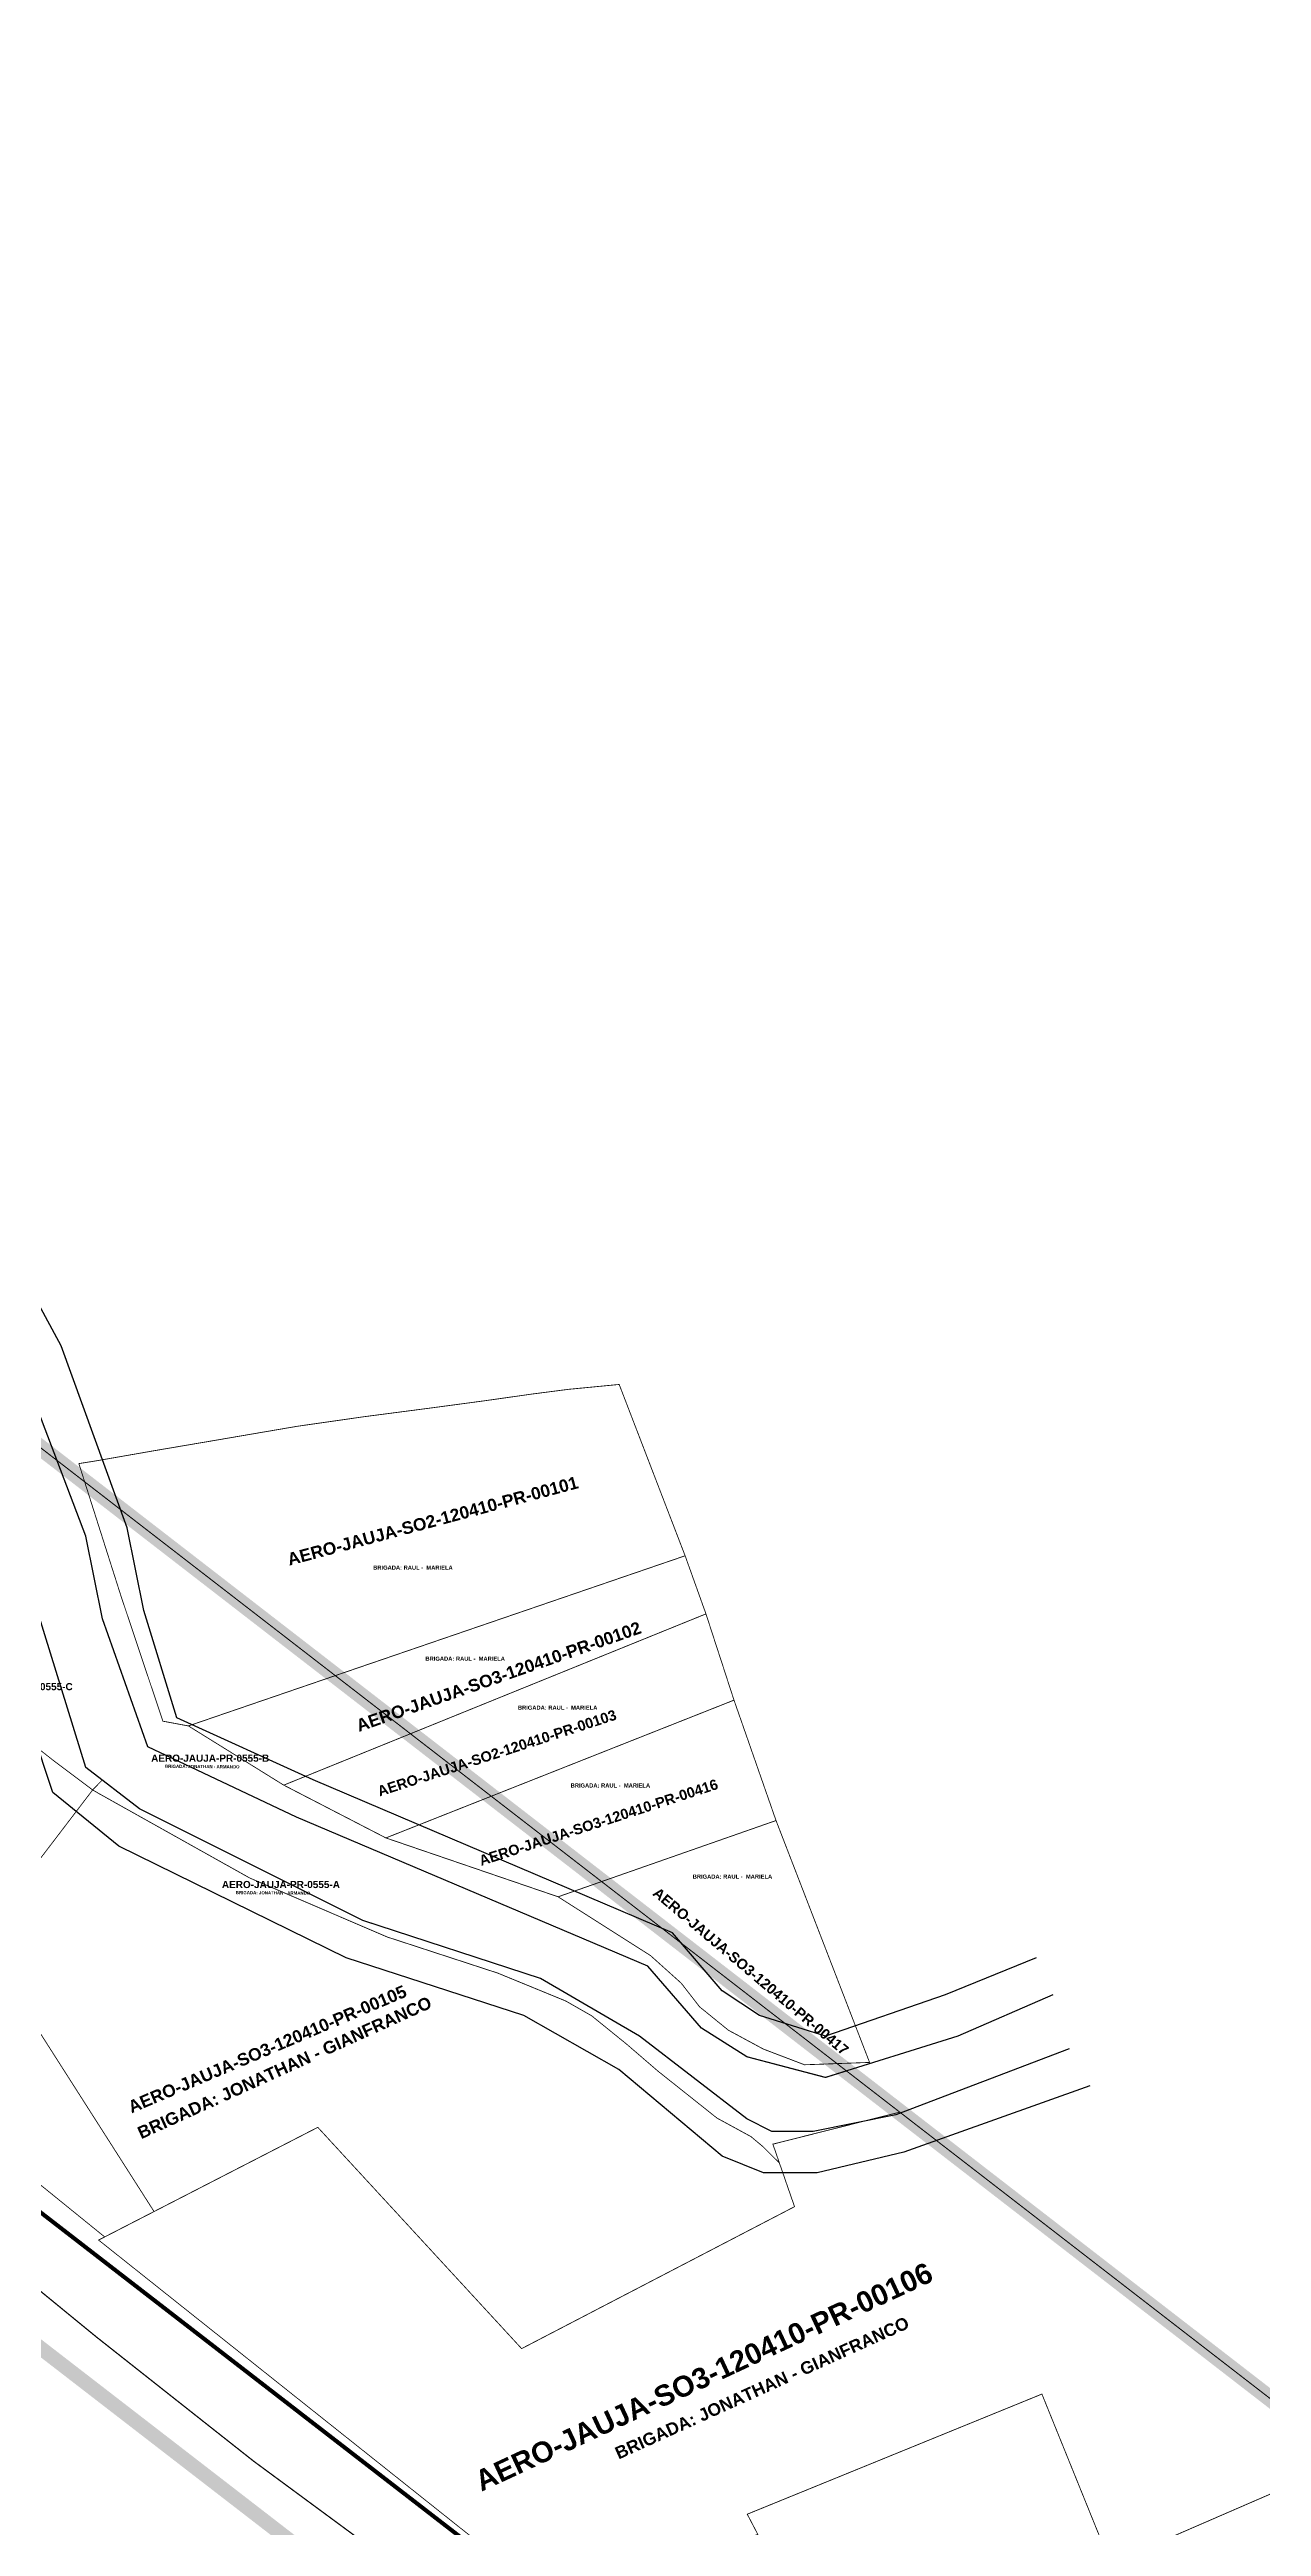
# Model space of a CAD drawing. Header units: metres. Extents: x 91 to 896469, y 125 to 17394210.
# Drawn here: x 448254 to 448548, y 8697484 to 8698084 of the extents above; entities that cross this region are included whole.
import ezdxf
from ezdxf.enums import TextEntityAlignment as Align

# ---------------------------------------------------------------- set-up
doc = ezdxf.new("R2010")
doc.units = ezdxf.units.M
doc.header["$MEASUREMENT"] = 0
doc.linetypes.add('DASHDOT2', pattern=[0.5, 0.25, -0.125, 0, -0.125])
for name, color, linetype, lineweight, true_color in [('AJ_BASE_SUNARP', 7, 'Continuous', 9, 0xc0fcce), ('Comunidad Campesina SUNARP', 7, 'Continuous', 9, 0xe39e00), ('PREDIO DEFINIDO ( EN PROCESO)', 7, 'Continuous', 30, 0xe0e000)]:
    doc.layers.add(name, color=color, linetype=linetype, lineweight=lineweight, true_color=true_color)
for name, color, linetype in [('BASE DE DATOS JAUJA', 7, 'Continuous'), ('CODIGO', 7, 'Continuous'), ('FAJA DERECHA', 6, 'Continuous'), ('FAJA IZQUIERDA', 6, 'Continuous'), ('ortofoto 2025', 7, 'Continuous'), ('RIBERA IZQUIERDA', 5, 'Continuous')]:
    doc.layers.add(name, color=color, linetype=linetype)
doc.layers.add('PMD 2024', color=1, linetype='Continuous', lineweight=5)
doc.layers.add('PREDIO ADQUIRIDO ( CON RM)', color=3, linetype='Continuous', lineweight=30)
doc.styles.add('SANSSERIFBOLD', font='sasb____.pfb')
doc.styles.add('VERTICES', font='sanssb__.ttf')

msp = doc.modelspace()

# ---------------------------------------------------------------- linework, layer by layer
at = {"color": 4, "linetype": 'DASHDOT2', "ltscale": 50}
msp.add_lwpolyline([(447674.36, 8698006.66), (447752.19, 8697946.7), (447753.62, 8697945.16), (447848.5, 8697871.97), (447848.68, 8697872.15), (447865.61, 8697859.06), (447865.32, 8697858.79), (447868.22, 8697856.5), (447906.89, 8697825.9), (447930.81, 8697806.29), (447956.01, 8697788.87), (447983.06, 8697767.58), (448020.43, 8697739.13), (448032.31, 8697730.23), (448136.88, 8697648.53), (448137.61, 8697648.84), (448355.23, 8697480.65)], dxfattribs=at)
at = {"layer": 'AJ_BASE_SUNARP', "color": 1, "ltscale": 15, "const_width": 3.5}
msp.add_lwpolyline([(447815.43, 8697794.15), (447835.61, 8697807.17), (447844.59, 8697812.97), (447866.46, 8697827.08), (448248.57, 8697530.27), (449605.93, 8696482.47), (449575.02, 8696440.75), (449572, 8696436.67), (448558.87, 8697219.65), (448363.27, 8697370.8)], close=True, dxfattribs=at)
at = {"layer": 'Comunidad Campesina SUNARP', "color": 242, "const_width": 0.3}
msp.add_lwpolyline([(448341.61, 8697472.22), (448303.61, 8697500.22), (448265.61, 8697530.22), (448232.61, 8697557.22), (448201.61, 8697581.22), (448175.61, 8697601.22), (448145.61, 8697626.22), (448114.61, 8697652.22), (448086.61, 8697670.22), (448050.61, 8697696.22), (448007.61, 8697729.22), (447982.61, 8697751.22), (447959.61, 8697768.21), (447930.61, 8697792.21), (447907.61, 8697813.21), (447881.62, 8697833.21), (447861.62, 8697848.21), (447833.62, 8697869.21), (447800.62, 8697893.21), (447772.62, 8697915.21), (447734.62, 8697946.21), (447696.62, 8697975.21)], dxfattribs=at)
at = {"layer": 'FAJA DERECHA'}
msp.add_lwpolyline([(448506, 8697591), (448461, 8697575), (448440, 8697570), (448427, 8697570), (448417, 8697574), (448392, 8697595), (448369, 8697608), (448326, 8697622), (448271, 8697649), (448255, 8697662), (448240, 8697707)], dxfattribs=at)
at = {"layer": 'FAJA IZQUIERDA'}
msp.add_lwpolyline([(448493, 8697622), (448471, 8697613), (448442, 8697603), (448426, 8697608), (448417, 8697614), (448405, 8697628), (448318, 8697665), (448285, 8697680), (448277, 8697706), (448273, 8697726), (448257, 8697770), (448244, 8697794)], dxfattribs=at)
at = {"layer": 'ortofoto 2025', "color": 30, "const_width": 1}
msp.add_lwpolyline([(447674.36, 8698006.66), (447752.19, 8697946.7), (447753.62, 8697945.16), (447848.5, 8697871.97), (447848.68, 8697872.15), (447865.61, 8697859.06), (447865.32, 8697858.79), (447868.22, 8697856.5), (447906.89, 8697825.9), (447930.81, 8697806.29), (447956.01, 8697788.87), (447983.06, 8697767.58), (448020.43, 8697739.13), (448032.31, 8697730.23), (448136.88, 8697648.53), (448137.61, 8697648.84), (448355.23, 8697480.65)], dxfattribs=at)
at = {"layer": 'PMD 2024', "color": 4, "linetype": 'Continuous', "lineweight": 35, "ltscale": 20, "const_width": 0.25}
msp.add_lwpolyline([(446623.18, 8698528.1), (446620.36, 8698536.51), (446610.4, 8698557.69), (446651.66, 8698611.07), (446576.59, 8698669.1), (446689.93, 8698815.74), (446740.57, 8698776.6), (446806.82, 8698862.32), (449771.2, 8696571.26), (449775.99, 8696557.79), (449674.35, 8696425.76), (449839.54, 8696298.09), (449196.34, 8696510.01), (448340.95, 8697171.27), (448216.44, 8697007.84), (447797.34, 8697331.75), (447784.54, 8697358.86), (447883.43, 8697486.8), (447076.22, 8698110.71), (446956.09, 8698218.6), (446730.51, 8698426.22), (446623.18, 8698528.1)], dxfattribs=at)
at = {"layer": 'PREDIO ADQUIRIDO ( CON RM)', "lineweight": 0, "const_width": 0.2}
for points in [[(448250, 8697710), (448245, 8697739), (448231.43, 8697761.29), (448228.84, 8697763.29), (448236.52, 8697748.14), (448233.22, 8697746.99), (448235.93, 8697744.47), (448238.51, 8697738.23), (448240.43, 8697725.98), (448247.83, 8697695.73), (448231.04, 8697688.58), (448244.1, 8697678.4), (448255.19, 8697669.67), (448264.64, 8697662.59), (448266.94, 8697664.97), (448263, 8697668)], [(448408.03, 8697719.23), (448392.07, 8697760.67), (448379.71, 8697759.48), (448370.92, 8697758.34), (448359.2, 8697756.68), (448346.36, 8697754.96), (448330.27, 8697752.86), (448314.08, 8697750.54), (448292.58, 8697746.86), (448279.68, 8697744.67), (448265.44, 8697742.18), (448261.3, 8697741.53), (448271.5, 8697709.48), (448281.64, 8697679.22), (448287.81, 8697678.07)], [(448310.89, 8697663.75), (448287.81, 8697678.07), (448281.64, 8697679.22), (448271.5, 8697709.48), (448262.7, 8697737.12), (448256.04, 8697742.27), (448263, 8697724), (448267, 8697704), (448278, 8697673), (448314, 8697656), (448399, 8697620), (448412, 8697605), (448423, 8697598), (448442, 8697593), (448447.11, 8697594.6), (448444.79, 8697596.39), (448436.93, 8697596.11), (448426.96, 8697599.91), (448418.49, 8697604.48), (448411.54, 8697610.12), (448407.1, 8697615.84), (448399.67, 8697622.51), (448377.29, 8697636.74), (448335.61, 8697650.98)], [(448341.55, 8697676.18), (448323.36, 8697690.24), (448287.81, 8697678.07), (448310.89, 8697663.75)], [(448237.27, 8697626.74), (448264.64, 8697662.59), (448255.19, 8697669.67), (448244.1, 8697678.4), (448231.04, 8697688.58), (448145.13, 8697652.04), (448203.03, 8697606.73), (448267.55, 8697554.47), (448279.5, 8697560.61)], [(448361.11, 8697661.07), (448341.55, 8697676.18), (448310.89, 8697663.75), (448335.61, 8697650.98)], [(448385.43, 8697607.94), (448379.16, 8697611.53), (448362.67, 8697618.29), (448335.9, 8697627.03), (448302.65, 8697641.29), (448266.16, 8697661.71), (448264.64, 8697662.59), (448260.67, 8697657.39), (448237.27, 8697626.74), (448279.5, 8697560.61), (448319.13, 8697580.98), (448368.46, 8697527.45), (448434.51, 8697561.79), (448431.66, 8697570), (448430.84, 8697572.37), (448426.84, 8697576.33), (448423.98, 8697578.73), (448415.74, 8697583.22), (448401.52, 8697594.52), (448393.92, 8697601.06)], [(448397, 8697603), (448373, 8697617), (448330, 8697631), (448276, 8697658), (448266.94, 8697664.97), (448264.64, 8697662.59), (448266.16, 8697661.71), (448302.65, 8697641.29), (448335.9, 8697627.03), (448362.67, 8697618.29), (448379.16, 8697611.53), (448385.43, 8697607.94), (448393.92, 8697601.06), (448401.52, 8697594.52), (448415.74, 8697583.22), (448423.98, 8697578.73), (448426.84, 8697576.33), (448430.84, 8697572.37), (448429.27, 8697576.91), (448451.12, 8697582.42), (448439, 8697580), (448429, 8697580), (448423, 8697583)], [(448361.11, 8697661.07), (448335.61, 8697650.98), (448377.29, 8697636.74), (448387.82, 8697640.42)], [(448387.82, 8697640.42), (448377.29, 8697636.74), (448399.67, 8697622.51), (448407.1, 8697615.84), (448411.54, 8697610.12), (448418.49, 8697604.48), (448426.96, 8697599.91), (448436.93, 8697596.11), (448444.79, 8697596.39)], [(448459.97, 8697584.66), (448429.27, 8697576.91), (448434.51, 8697561.79), (448368.46, 8697527.45), (448319.13, 8697580.98), (448266.08, 8697553.71), (448379.25, 8697463.69), (448425.62, 8697482.53), (448423.07, 8697487.4), (448494.38, 8697516.46), (448510.99, 8697475.5), (448560.53, 8697496.98), (448553.78, 8697512.16)]]:
    msp.add_lwpolyline(points, close=True, dxfattribs=at)
for points in [[(448250, 8697710), (448263, 8697668), (448266.94, 8697664.97), (448276, 8697658), (448330, 8697631), (448373, 8697617), (448397, 8697603), (448423, 8697583), (448429, 8697580), (448439, 8697580), (448451.12, 8697582.42), (448459.97, 8697584.66), (448447.11, 8697594.6), (448442, 8697593), (448423, 8697598), (448412, 8697605), (448399, 8697620), (448314, 8697656), (448278, 8697673), (448267, 8697704), (448263, 8697724), (448256.04, 8697742.27), (448231.43, 8697761.29)], [(448250, 8697710), (448263, 8697668), (448266.94, 8697664.97), (448276, 8697658), (448330, 8697631), (448373, 8697617), (448397, 8697603), (448423, 8697583), (448429, 8697580), (448439, 8697580), (448451.12, 8697582.42), (448459.97, 8697584.66), (448447.11, 8697594.6), (448442, 8697593), (448423, 8697598), (448412, 8697605), (448399, 8697620), (448314, 8697656), (448278, 8697673), (448267, 8697704), (448263, 8697724), (448256.04, 8697742.27), (448231.43, 8697761.29)], [(448262.7, 8697737.12), (448271.5, 8697709.48), (448281.64, 8697679.22), (448287.81, 8697678.07), (448323.36, 8697690.24), (448262.7, 8697737.12)], [(448287.81, 8697678.07), (448408.03, 8697719.23), (448413.07, 8697705.17), (448310.89, 8697663.75), (448287.81, 8697678.07)], [(448310.89, 8697663.75), (448413.07, 8697705.17), (448419.86, 8697684.31), (448335.61, 8697650.98), (448310.89, 8697663.75)], [(448335.61, 8697650.98), (448419.86, 8697684.31), (448430.03, 8697655.19), (448377.29, 8697636.74), (448335.61, 8697650.98)], [(448377.29, 8697636.74), (448430.03, 8697655.19), (448452.67, 8697596.68), (448436.93, 8697596.11), (448426.96, 8697599.91), (448418.49, 8697604.48), (448411.54, 8697610.12), (448407.1, 8697615.84), (448399.67, 8697622.51), (448377.29, 8697636.74)], [(448622.45, 8697283.46), (448487.85, 8697385.5), (448455.47, 8697409.94), (448379.08, 8697463.62), (448379.25, 8697463.69), (448266.08, 8697553.71), (448267.55, 8697554.47), (448203.03, 8697606.73), (448145.13, 8697652.04), (448137.61, 8697648.84), (448355.23, 8697480.65), (448383.74, 8697458.74), (448616.42, 8697278.9)], [(448423.07, 8697487.4), (448425.62, 8697482.53), (448424.29, 8697481.99), (448439.36, 8697447.27), (448449.74, 8697424.18), (448568.2, 8697478.28), (448560.52, 8697496.98), (448510.99, 8697475.5), (448494.38, 8697516.46), (448423.07, 8697487.4)]]:
    msp.add_lwpolyline(points, dxfattribs=at)
at = {"layer": 'PREDIO DEFINIDO ( EN PROCESO)', "lineweight": 0, "const_width": 4}
msp.add_lwpolyline([(449771.2, 8696571.26), (446806.82, 8698862.32), (446740.57, 8698776.6), (446689.93, 8698815.74), (446576.59, 8698669.1), (446651.66, 8698611.07), (446610.4, 8698557.69), (446620.36, 8698536.51), (446623.18, 8698528.1), (446730.51, 8698426.22), (446956.09, 8698218.6), (447076.22, 8698110.71), (447883.43, 8697486.8), (447784.54, 8697358.86)], dxfattribs=at)
at = {"layer": 'RIBERA IZQUIERDA'}
for points in [[(448497, 8697613), (448474, 8697603), (448442, 8697593), (448423, 8697598), (448412, 8697605), (448399, 8697620), (448314, 8697656), (448278, 8697673), (448267, 8697704), (448263, 8697724), (448247, 8697766)], [(448501, 8697600), (448459, 8697584), (448439, 8697580), (448429, 8697580), (448423, 8697583), (448397, 8697603), (448373, 8697617), (448330, 8697631), (448276, 8697658), (448263, 8697668), (448250, 8697710)]]:
    msp.add_lwpolyline(points, dxfattribs=at)
at = {"layer": 'RIBERA IZQUIERDA', "color": 4}
msp.add_lwpolyline([(448501, 8697600), (448459, 8697584), (448439, 8697580), (448429, 8697580), (448423, 8697583), (448397, 8697603), (448373, 8697617), (448330, 8697631), (448276, 8697658), (448263, 8697668), (448250, 8697710)], dxfattribs=at)

# ---------------------------------------------------------------- texts
at = {"layer": 'BASE DE DATOS JAUJA', "color": 1, "style": 'SANSSERIFBOLD'}
for s, rotation, p in [('AERO-JAUJA-SO2-120410-PR-00101', 15, (448347.33, 8697726.23)), ('AERO-JAUJA-SO3-120410-PR-00105', 23, (448307.49, 8697598.53))]:
    msp.add_text(s, height=3, rotation=rotation, dxfattribs=at).set_placement(p, align=Align.CENTER)
at = {"layer": 'CODIGO', "color": 6, "linetype": 'Continuous', "lineweight": 0, "style": 'SANSSERIFBOLD'}
for p in [(448342.15, 8697715.87), (448354.8, 8697693.84), (448377.17, 8697682), (448389.94, 8697663.17), (448419.48, 8697641.13)]:
    msp.add_text('BRIGADA: RAUL -  MARIELA', height=1, dxfattribs=at).set_placement(p, align=Align.CENTER)
at = {"layer": 'CODIGO', "color": 1, "linetype": 'Continuous', "lineweight": 0, "style": 'SANSSERIFBOLD'}
for s, height, rotation, p in [('AERO-JAUJA-SO3-120410-PR-00102', 3, 19.26805, (448363.39, 8697688.6)), ('AERO-JAUJA-SO2-120410-PR-00103', 2.5, 18, (448362.86, 8697670.34)), ('AERO-JAUJA-SO3-120410-PR-00416', 2.5, 18, (448387.46, 8697653.56)), ('AERO-JAUJA-SO3-120410-PR-00417', 2.5, 319.83696, (448423.13, 8697617.77))]:
    msp.add_text(s, height=height, rotation=rotation, dxfattribs=at).set_placement(p, align=Align.CENTER)
at = {"layer": 'CODIGO', "color": 6, "linetype": 'Continuous', "lineweight": 20, "style": 'SANSSERIFBOLD'}
for s, height, rotation, p in [('BRIGADA: JONATHAN - ARMANDO', 0.7615, 359.55212, (448291.16, 8697667.87)), ('BRIGADA: JONATHAN - ARMANDO', 0.7615, 359.55212, (448308.28, 8697637.31)), ('BRIGADA: JONATHAN - GIANFRANCO', 3, 24.36416, (448311.7, 8697594.07)), ('BRIGADA: JONATHAN - GIANFRANCO', 3, 24.36416, (448427.25, 8697516.6))]:
    msp.add_text(s, height=height, rotation=rotation, dxfattribs=at).set_placement(p, align=Align.CENTER)
at = {"layer": 'CODIGO', "color": 1, "lineweight": 20, "style": 'SANSSERIFBOLD'}
msp.add_text('AERO-JAUJA-SO3-120410-PR-00106', height=5, rotation=25, dxfattribs=at).set_placement((448413.6, 8697518.41), align=Align.CENTER)
at = {"layer": 'PREDIO DEFINIDO ( EN PROCESO)', "lineweight": 15, "char_height": 1.728, "width": 36.466, "attachment_point": 1, "style": 'VERTICES'}
for s, insert in [('AERO-JAUJA-PR-0555-C', (448231.24, 8697688.44)), ('AERO-JAUJA-PR-0555-B', (448278.8, 8697671.14)), ('AERO-JAUJA-PR-0555-A', (448295.92, 8697640.58))]:
    msp.add_mtext(s, dxfattribs=dict(at, insert=insert))

doc.saveas('drawing.dxf')
